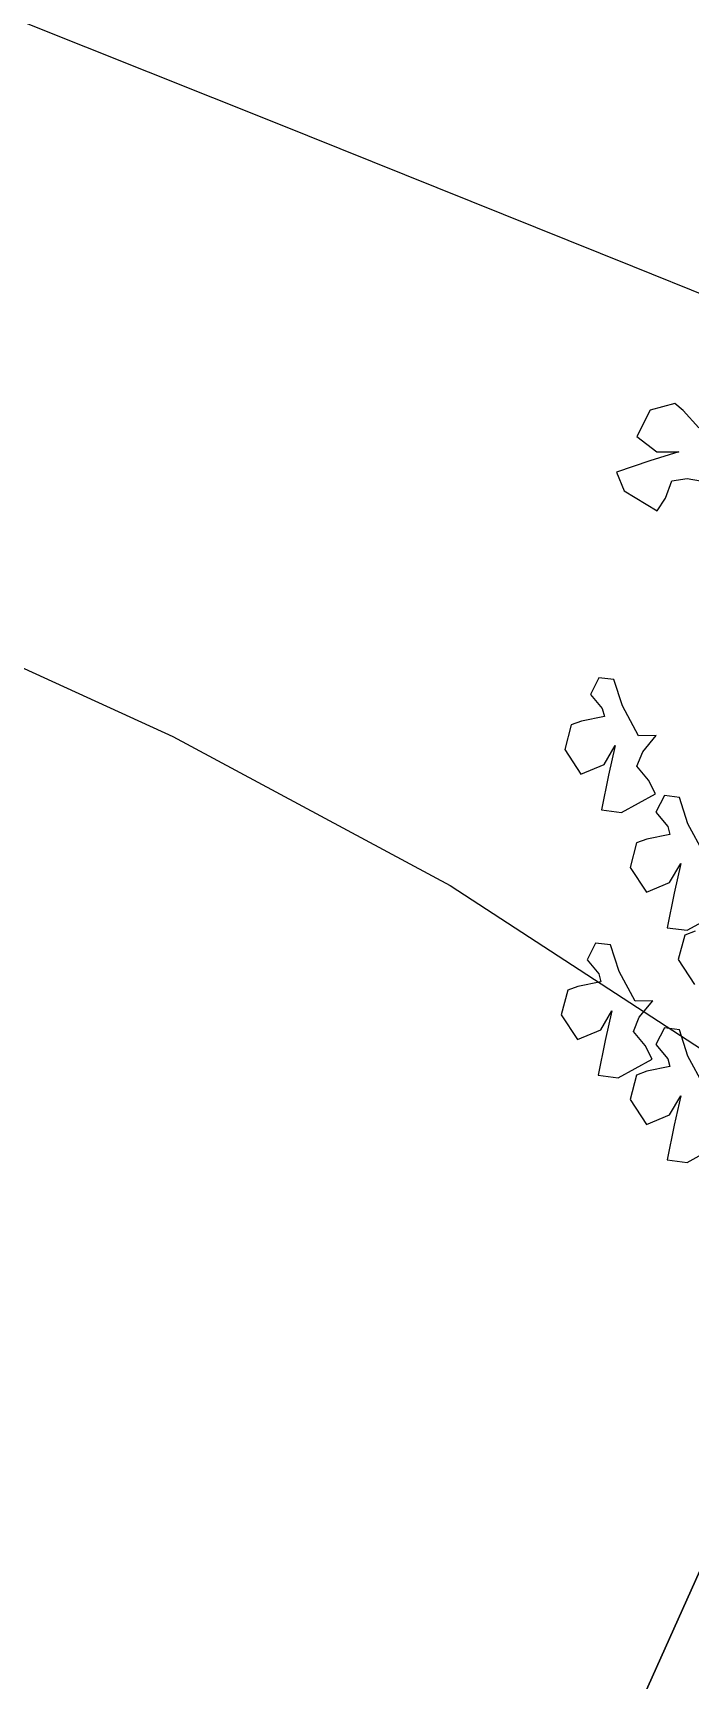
# Model space of a CAD drawing. Header units: inches. Extents: x 555647 to 1112117, y 8563097 to 17126483.
# Drawn here: x 555682.345 to 555683.925, y 8563227.503 to 8563231.468 of the extents above; entities that cross this region are included whole.
import ezdxf

# ---------------------------------------------------------------- set-up
doc = ezdxf.new("R2010")
doc.units = ezdxf.units.IN
doc.header["$MEASUREMENT"] = 0
doc.linetypes.add('CENTER', pattern=[50.8, 31.75, -6.35, 6.35, -6.35])
doc.linetypes.add('CONTINUO', pattern=[0])
for name, color, linetype in [('_MANGEIRA', 7, 'CONTINUO'), ('CurvasTG', 7, 'CONTINUO'), ('INDIC. CORTE', 3, 'CENTER'), ('PN', 7, 'CONTINUO')]:
    doc.layers.add(name, color=color, linetype=linetype)

# ---------------------------------------------------------------- blocks, each defined once
blk = doc.blocks.new('SIMB_MANGUEIRA')
at = {"color": 0, "linetype": 'Continuous', "flags": 128}
for points in [[(-1.2864, 0.8722), (-1.3452, 0.8561)], [(-1.2661, 0.8554), (-1.2864, 0.8722)], [(-1.3452, 0.8561), (-1.3775, 0.7925)], [(-1.2287, 0.8133), (-1.2661, 0.8554)], [(-1.3775, 0.7925), (-1.3293, 0.7557)], [(-1.2764, 0.7553), (-1.3461, 0.7337)], [(-1.3293, 0.7557), (-1.2764, 0.7553)], [(-1.3461, 0.7337), (-1.4267, 0.7065)], [(-1.4267, 0.7065), (-1.4079, 0.6618)], [(-1.3085, 0.6442), (-1.2932, 0.6858)], [(-1.2932, 0.6858), (-1.2561, 0.691)], [(-1.2561, 0.691), (-1.2062, 0.6823)], [(-1.4079, 0.6618), (-1.3284, 0.6137)], [(-1.3284, 0.6137), (-1.3085, 0.6442)], [(-1.4686, 0.2119), (-1.489, 0.1718)], [(-1.4326, 0.2074), (-1.4686, 0.2119)], [(-1.4119, 0.1439), (-1.4326, 0.2074)], [(-1.489, 0.1718), (-1.4606, 0.1377)], [(-1.4606, 0.1377), (-1.4557, 0.1187)], [(-1.3733, 0.0718), (-1.4119, 0.1439)], [(-1.5356, 0.0982), (-1.551, 0.0393)], [(-1.5109, 0.1074), (-1.5356, 0.0982)], [(-1.4557, 0.1187), (-1.5109, 0.1074)], [(-1.4561, 0.0028), (-1.4293, 0.0485)], [(-1.4293, 0.0485), (-1.4454, -0.0227)], [(-1.331, 0.0727), (-1.3733, 0.0718)], [(-1.3635, 0.0339), (-1.331, 0.0727)], [(-1.551, 0.0393), (-1.5121, -0.0205)], [(-1.5121, -0.0205), (-1.4561, 0.0028)], [(-1.3775, -0.0009), (-1.3635, 0.0339)], [(-1.4454, -0.0227), (-1.4622, -0.1062)], [(-1.3491, -0.035), (-1.3775, -0.0009)], [(-1.3327, -0.0674), (-1.3491, -0.035)], [(-1.4141, -0.1122), (-1.3327, -0.0674)], [(-1.3112, -0.0719), (-1.3317, -0.1121)], [(-1.2753, -0.0764), (-1.3112, -0.0719)], [(-1.2545, -0.14), (-1.2753, -0.0764)], [(-1.4622, -0.1062), (-1.4141, -0.1122)], [(-1.3317, -0.1121), (-1.3033, -0.1461)], [(-1.3033, -0.1461), (-1.2984, -0.1651)], [(-1.216, -0.212), (-1.2545, -0.14)], [(-1.3783, -0.1856), (-1.3937, -0.2446)], [(-1.3535, -0.1764), (-1.3783, -0.1856)], [(-1.2984, -0.1651), (-1.3535, -0.1764)], [(-1.2988, -0.281), (-1.272, -0.2353)], [(-1.272, -0.2353), (-1.2881, -0.3065)], [(-1.3937, -0.2446), (-1.3547, -0.3043)], [(-1.3547, -0.3043), (-1.2988, -0.281)], [(-1.2881, -0.3065), (-1.3049, -0.39)], [(-1.2568, -0.396), (-1.1754, -0.3512)], [(-1.3049, -0.39), (-1.2568, -0.396)], [(-1.4767, -0.4268), (-1.4972, -0.4669)], [(-1.4408, -0.4313), (-1.4767, -0.4268)], [(-1.42, -0.4948), (-1.4408, -0.4313)], [(-1.2624, -0.4075), (-1.2778, -0.4665)], [(-1.2376, -0.3983), (-1.2624, -0.4075)], [(-1.4972, -0.4669), (-1.4688, -0.501)], [(-1.2778, -0.4665), (-1.2388, -0.5262)], [(-1.4688, -0.501), (-1.4639, -0.52)], [(-1.3815, -0.5668), (-1.42, -0.4948)], [(-1.5438, -0.5404), (-1.5592, -0.5994)], [(-1.5191, -0.5312), (-1.5438, -0.5404)], [(-1.4639, -0.52), (-1.5191, -0.5312)], [(-1.4643, -0.6358), (-1.4375, -0.5902)], [(-1.4375, -0.5902), (-1.4536, -0.6614)], [(-1.3392, -0.566), (-1.3815, -0.5668)], [(-1.3717, -0.6048), (-1.3392, -0.566)], [(-1.5592, -0.5994), (-1.5202, -0.6592)], [(-1.3857, -0.6395), (-1.3717, -0.6048)], [(-1.3112, -0.6308), (-1.3317, -0.6709)], [(-1.2753, -0.6353), (-1.3112, -0.6308)], [(-1.5202, -0.6592), (-1.4643, -0.6358)], [(-1.4536, -0.6614), (-1.4704, -0.7448)], [(-1.3573, -0.6736), (-1.3857, -0.6395)], [(-1.3409, -0.7061), (-1.3573, -0.6736)], [(-1.3317, -0.6709), (-1.3033, -0.705)], [(-1.2545, -0.6988), (-1.2753, -0.6353)], [(-1.4223, -0.7509), (-1.3409, -0.7061)], [(-1.3033, -0.705), (-1.2984, -0.724)], [(-1.216, -0.7708), (-1.2545, -0.6988)], [(-1.4704, -0.7448), (-1.4223, -0.7509)], [(-1.3783, -0.7444), (-1.3937, -0.8034)], [(-1.3535, -0.7352), (-1.3783, -0.7444)], [(-1.2984, -0.724), (-1.3535, -0.7352)], [(-1.3937, -0.8034), (-1.3547, -0.8632)], [(-1.2988, -0.8398), (-1.272, -0.7942)], [(-1.272, -0.7942), (-1.2881, -0.8654)], [(-1.3547, -0.8632), (-1.2988, -0.8398)], [(-1.2881, -0.8654), (-1.3049, -0.9488)], [(-1.2568, -0.9549), (-1.1754, -0.9101)], [(-1.3049, -0.9488), (-1.2568, -0.9549)]]:
    blk.add_lwpolyline(points, dxfattribs=at)
for tag in ['desc:', 'cota:', 'pto:']:
    blk.add_attdef(tag, (0, 0), '', height=1)
blk = doc.blocks.new('CVGFBHNJKNJMK')
at = {"layer": 'INDIC. CORTE'}
blk.add_line((555680.2926, 8563219.5981), (555701.1662, 8563266.2398), dxfattribs=at)
at = {"layer": 'PN', "color": 2, "linetype": 'CONTINUO', "flags": 128}
blk.add_lwpolyline([(555698.5373, 8563260.3655), (555682.6969, 8563224.9703)], dxfattribs=at)

msp = doc.modelspace()

# ---------------------------------------------------------------- linework, layer by layer
at = {"layer": 'CurvasTG', "color": 2, "linetype": 'CONTINUO'}
msp.add_polyline3d([(555679.5213, 8563231.0941, 65), (555679.5956, 8563231.1375, 65), (555680.0415, 8563231.3737, 65), (555680.5178, 8563231.6017, 65), (555680.9467, 8563231.7657, 65), (555681.2875, 8563231.8189, 65), (555681.6459, 8563231.7501, 65), (555682.1645, 8563231.5572, 65), (555682.9274, 8563231.2526, 65), (555683.7861, 8563230.9068, 65), (555684.5339, 8563230.6049, 65), (555685.0433, 8563230.3994, 65), (555685.5041, 8563230.2134, 65), (555686.1854, 8563229.9374, 65), (555687.2586, 8563229.5015, 65), (555688.5033, 8563228.9931, 65), (555689.6016, 8563228.5387, 65), (555690.3114, 8563228.2351, 65)], dxfattribs=at)
at = {"layer": 'CurvasTG', "color": 54, "linetype": 'CONTINUO'}
msp.add_polyline3d([(555678.4333, 8563229.1169, 64), (555678.609, 8563229.224, 64), (555678.8074, 8563229.3372, 64), (555679.147, 8563229.522, 64), (555679.645, 8563229.7832, 64), (555680.1993, 8563230.062, 64), (555680.6784, 8563230.2836, 64), (555680.9959, 8563230.388, 64), (555681.2455, 8563230.3755, 64), (555681.5662, 8563230.2611, 64), (555682.0599, 8563230.0585, 64), (555682.6813, 8563229.7748, 64), (555683.348, 8563229.4158, 64), (555684.0056, 8563228.9872, 64), (555684.7121, 8563228.4957, 64), (555685.5532, 8563227.948, 64), (555686.5843, 8563227.3462, 64), (555687.7391, 8563226.6734, 64), (555688.9206, 8563225.908, 64), (555690.0468, 8563225.0453, 64)], dxfattribs=at)

# ---------------------------------------------------------------- block references
msp.add_blockref('CVGFBHNJKNJMK', (0, 0))
at = {"layer": '_MANGEIRA', "color": 3}
msp.add_blockref('SIMB_MANGUEIRA', (555685.1744, 8563229.704, 64.584), dxfattribs=at)

doc.saveas('drawing.dxf')
